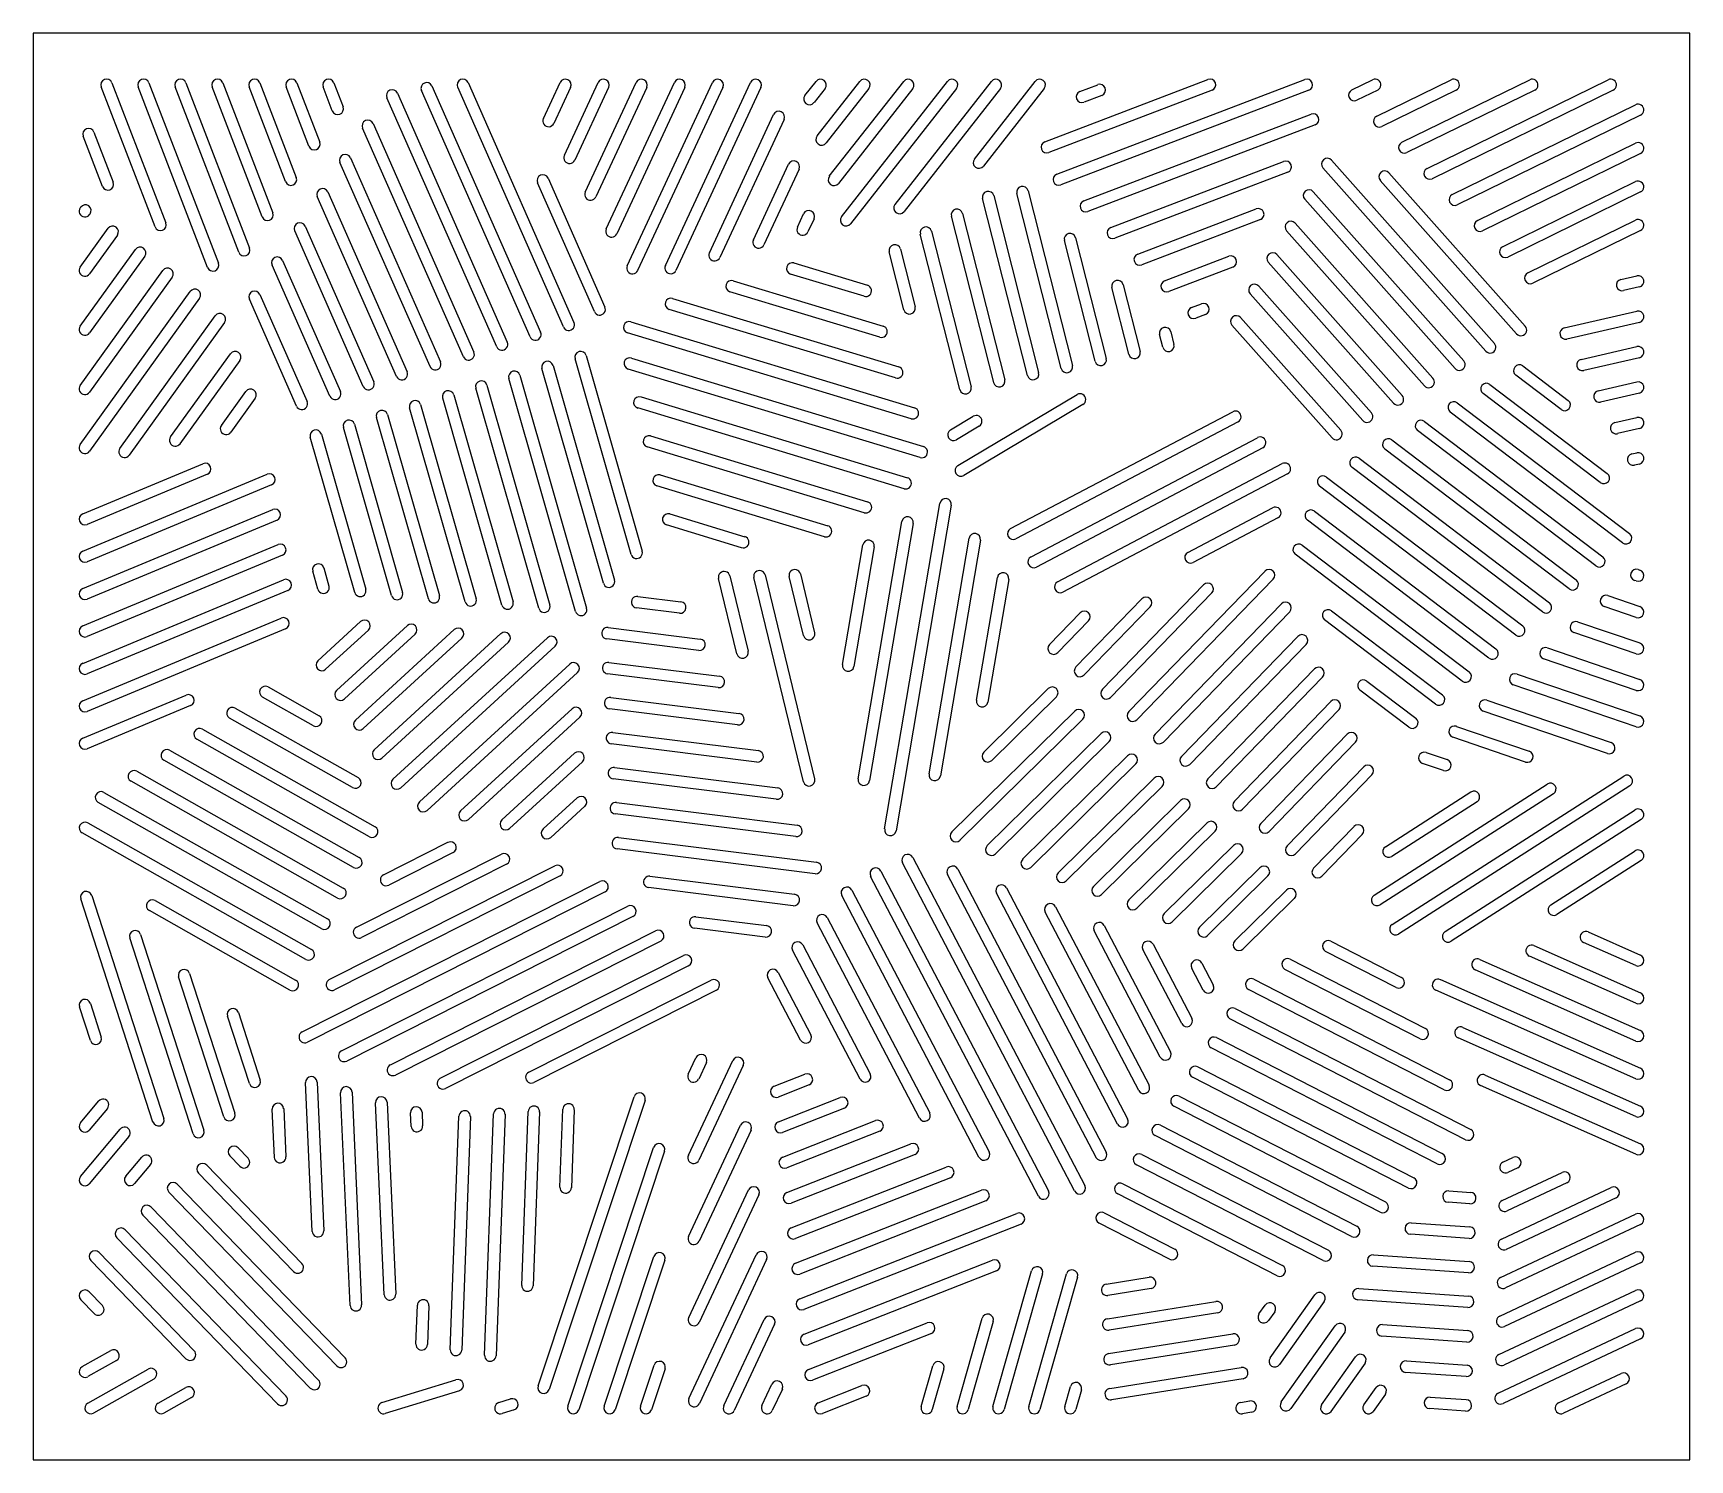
# Model space of a CAD drawing. Header units: inches. Extents: x 0 to 36, y 0 to 31.
import ezdxf

# ---------------------------------------------------------------- set-up
doc = ezdxf.new("R2010")
doc.units = ezdxf.units.IN
doc.layers.add('PROFILE', color=1, linetype='Continuous')
doc.layers.add('SLOTS', color=3, linetype='Continuous')

msp = doc.modelspace()

# ---------------------------------------------------------------- linework, layer by layer
at = {"layer": 'PROFILE'}
msp.add_lwpolyline([(0, 0), (36, 0), (36, 31), (0, 31)], close=True, dxfattribs=at)
at = {"layer": 'SLOTS'}
for p, q in [((1.712, 29.92), (2.883, 26.879)), ((2.516, 29.92), (4.025, 25.999)), ((3.319, 29.92), (4.702, 26.328)), ((4.123, 29.92), (5.21, 27.096)), ((4.927, 29.92), (5.718, 27.863)), ((5.73, 29.92), (6.227, 28.631)), ((6.534, 29.92), (6.735, 29.398)), ((9.454, 29.925), (11.752, 24.716)), ((11.088, 29.145), (11.453, 29.928)), ((11.544, 28.345), (12.28, 29.928)), ((11.999, 27.545), (13.107, 29.928)), ((12.454, 26.745), (13.934, 29.928)), ((12.909, 25.945), (14.761, 29.928)), ((13.738, 25.949), (15.588, 29.928)), ((16.771, 29.645), (17.012, 29.952)), ((17.036, 28.767), (17.964, 29.952)), ((17.301, 27.889), (18.917, 29.952)), ((17.567, 27.012), (19.87, 29.952)), ((18.728, 27.278), (20.822, 29.952)), ((20.454, 28.265), (21.775, 29.952)), ((21.981, 28.639), (25.528, 29.992)), ((22.243, 27.936), (27.633, 29.992)), ((22.746, 29.733), (23.132, 29.88)), ((28.655, 29.766), (29.107, 29.987)), ((29.195, 29.195), (30.814, 29.987)), ((29.742, 28.628), (32.52, 29.987)), ((30.29, 28.061), (34.226, 29.987)), ((2.649, 26.789), (1.479, 29.83)), ((3.792, 25.91), (2.282, 29.83)), ((4.469, 26.238), (3.086, 29.83)), ((4.977, 27.006), (3.89, 29.83)), ((5.485, 27.773), (4.693, 29.83)), ((5.993, 28.541), (5.497, 29.83)), ((6.501, 29.309), (6.301, 29.83)), ((10.073, 24.185), (7.687, 29.595)), ((7.916, 29.695), (10.302, 24.286)), ((10.798, 24.4), (8.437, 29.751)), ((8.666, 29.852), (11.027, 24.501)), ((11.523, 24.615), (9.225, 29.825)), ((11.679, 29.822), (11.315, 29.039)), ((12.506, 29.822), (11.77, 28.239)), ((13.333, 29.822), (12.226, 27.44)), ((14.161, 29.822), (12.681, 26.64)), ((14.988, 29.822), (13.136, 25.84)), ((15.815, 29.822), (13.965, 25.844)), ((17.208, 29.798), (16.968, 29.491)), ((18.161, 29.798), (17.233, 28.613)), ((19.114, 29.798), (17.498, 27.735)), ((20.066, 29.798), (17.763, 26.858)), ((21.019, 29.798), (18.925, 27.124)), ((21.972, 29.798), (20.65, 28.111)), ((25.618, 29.758), (22.07, 28.405)), ((27.722, 29.758), (22.332, 27.702)), ((23.221, 29.647), (22.835, 29.499)), ((29.217, 29.763), (28.765, 29.541)), ((30.923, 29.763), (29.305, 28.971)), ((32.63, 29.763), (29.852, 28.404)), ((34.336, 29.763), (30.4, 27.836)), ((14.695, 26.228), (16.091, 29.23)), ((22.829, 27.357), (27.769, 29.241)), ((30.837, 27.494), (34.82, 29.443)), ((34.93, 29.219), (30.947, 27.269)), ((1.321, 28.849), (1.74, 27.759)), ((9.349, 23.97), (7.159, 28.934)), ((7.387, 29.035), (9.577, 24.071)), ((16.317, 29.124), (14.922, 26.123)), ((27.858, 29.007), (22.918, 27.123)), ((1.507, 27.669), (1.087, 28.76)), ((31.384, 26.927), (34.82, 28.608)), ((8.624, 23.755), (6.667, 28.191)), ((6.895, 28.292), (8.852, 23.856)), ((15.652, 26.507), (16.416, 28.151)), ((23.415, 26.778), (27.173, 28.211)), ((28.213, 28.239), (31.754, 24.257)), ((34.93, 28.384), (31.494, 26.702)), ((12.196, 24.949), (10.961, 27.748)), ((11.19, 27.849), (12.424, 25.049)), ((16.643, 28.046), (15.878, 26.401)), ((27.262, 27.977), (23.504, 26.544)), ((31.567, 24.091), (28.026, 28.073)), ((32.236, 24.468), (29.274, 27.798)), ((29.461, 27.964), (32.422, 24.634)), ((31.932, 26.36), (34.82, 27.773)), ((7.899, 23.54), (6.175, 27.448)), ((6.403, 27.549), (8.127, 23.641)), ((21.607, 23.561), (20.63, 27.407)), ((20.872, 27.469), (21.849, 23.623)), ((22.342, 23.715), (21.376, 27.515)), ((21.619, 27.576), (22.584, 23.777)), ((30.899, 23.714), (27.631, 27.389)), ((27.818, 27.555), (31.086, 23.88)), ((34.93, 27.549), (32.042, 26.135)), ((1.023, 27.203), (1.033, 27.216)), ((1.236, 27.071), (1.227, 27.057)), ((16.608, 26.785), (16.742, 27.073)), ((20.872, 23.408), (19.954, 27.021)), ((20.196, 27.082), (21.115, 23.469)), ((24.001, 26.198), (26.577, 27.181)), ((1.023, 25.917), (1.628, 26.759)), ((7.174, 23.325), (5.683, 26.705)), ((5.912, 26.805), (7.403, 23.426)), ((16.969, 26.968), (16.835, 26.68)), ((19.521, 26.696), (20.38, 23.316)), ((26.667, 26.948), (24.09, 25.965)), ((30.231, 23.337), (27.235, 26.705)), ((27.422, 26.871), (30.417, 23.503)), ((32.479, 25.792), (34.82, 26.938)), ((34.93, 26.714), (32.589, 25.568)), ((1.023, 24.632), (2.222, 26.301)), ((1.831, 26.613), (1.227, 25.771)), ((18.845, 26.309), (19.165, 25.052)), ((20.137, 23.254), (19.278, 26.634)), ((23.077, 23.869), (22.41, 26.493)), ((22.652, 26.555), (23.319, 23.93)), ((2.426, 26.155), (1.227, 24.486)), ((6.449, 23.11), (5.191, 25.962)), ((5.42, 26.062), (6.678, 23.211)), ((16.533, 26.006), (18.13, 25.522)), ((18.922, 24.99), (18.603, 26.248)), ((24.587, 25.619), (25.982, 26.151)), ((29.562, 22.96), (26.84, 26.021)), ((27.027, 26.187), (29.749, 23.126)), ((1.023, 23.346), (2.817, 25.843)), ((3.02, 25.697), (1.227, 23.201)), ((15.214, 25.621), (18.471, 24.635)), ((18.057, 25.282), (16.46, 25.766)), ((26.071, 25.918), (24.676, 25.386)), ((34.501, 25.649), (34.847, 25.728)), ((1.023, 22.061), (3.412, 25.385)), ((3.615, 25.239), (1.227, 21.915)), ((5.724, 22.895), (4.699, 25.219)), ((4.928, 25.319), (5.953, 22.996)), ((13.895, 25.237), (18.812, 23.748)), ((18.398, 24.395), (15.141, 25.382)), ((23.811, 24.022), (23.443, 25.472)), ((23.685, 25.534), (24.054, 24.084)), ((28.894, 22.583), (26.444, 25.337)), ((26.631, 25.503), (29.081, 22.749)), ((34.903, 25.485), (34.557, 25.405)), ((1.887, 21.977), (3.956, 24.857)), ((18.739, 23.508), (13.822, 24.998)), ((25.173, 25.04), (25.386, 25.121)), ((25.475, 24.888), (25.262, 24.806)), ((33.272, 24.597), (34.847, 24.959)), ((4.159, 24.711), (2.09, 21.831)), ((19.081, 22.621), (12.918, 24.488)), ((12.99, 24.728), (19.153, 22.861)), ((24.719, 24.513), (24.789, 24.237)), ((28.226, 22.205), (26.049, 24.653)), ((26.236, 24.82), (28.413, 22.372)), ((34.903, 24.715), (33.327, 24.354)), ((24.546, 24.176), (24.476, 24.451)), ((33.638, 23.912), (34.847, 24.189)), ((2.988, 22.225), (4.289, 24.035)), ((4.492, 23.889), (3.191, 22.079)), ((11.297, 23.781), (12.632, 19.116)), ((12.992, 19.675), (11.775, 23.925)), ((12.016, 23.994), (13.233, 19.743)), ((13, 23.941), (19.346, 22.019)), ((32.368, 23.769), (33.357, 23.019)), ((34.903, 23.946), (33.694, 23.668)), ((11.787, 18.435), (10.337, 23.499)), ((10.578, 23.567), (12.027, 18.504)), ((12.392, 19.047), (11.056, 23.712)), ((19.274, 21.779), (12.928, 23.702)), ((33.206, 22.82), (32.217, 23.57)), ((34.005, 23.227), (34.847, 23.42)), ((4.09, 22.473), (4.622, 23.213)), ((4.825, 23.067), (4.293, 22.327)), ((10.187, 18.572), (8.899, 23.072)), ((9.139, 23.141), (10.428, 18.641)), ((10.987, 18.504), (9.618, 23.285)), ((9.859, 23.354), (11.228, 18.573)), ((13.209, 23.094), (18.998, 21.341)), ((20.096, 21.604), (22.684, 23.147)), ((34.053, 21.235), (31.506, 23.169)), ((31.657, 23.368), (34.204, 21.434)), ((34.903, 23.176), (34.061, 22.983)), ((7.701, 22.714), (8.828, 18.779)), ((9.388, 18.641), (8.18, 22.859)), ((8.42, 22.928), (9.628, 18.71)), ((18.925, 21.101), (13.137, 22.855)), ((22.812, 22.932), (20.224, 21.389)), ((21.24, 20.235), (26.066, 22.775)), ((34.538, 19.926), (30.794, 22.767)), ((30.945, 22.966), (34.689, 20.125)), ((7.788, 18.779), (6.742, 22.432)), ((6.982, 22.501), (8.028, 18.847)), ((8.588, 18.71), (7.461, 22.646)), ((19.934, 22.38), (20.429, 22.675)), ((20.557, 22.46), (20.062, 22.165)), ((26.182, 22.553), (21.356, 20.013)), ((33.958, 19.425), (30.083, 22.366)), ((30.234, 22.565), (34.109, 19.624)), ((34.371, 22.541), (34.847, 22.65)), ((34.903, 22.407), (34.427, 22.298)), ((6.988, 18.847), (6.023, 22.219)), ((6.263, 22.288), (7.229, 18.916)), ((18.06, 20.58), (13.345, 22.008)), ((13.418, 22.247), (18.132, 20.819)), ((21.684, 19.621), (26.604, 22.21)), ((26.721, 21.989), (21.8, 19.4)), ((33.377, 18.924), (29.371, 21.964)), ((29.522, 22.163), (33.528, 19.123)), ((1.077, 20.557), (3.691, 21.645)), ((22.262, 19.077), (27.142, 21.646)), ((28.811, 21.762), (32.947, 18.622)), ((34.738, 21.856), (34.847, 21.881)), ((34.903, 21.637), (34.794, 21.612)), ((1.077, 19.744), (5.087, 21.414)), ((3.787, 21.414), (1.173, 20.326)), ((13.626, 21.4), (17.267, 20.298)), ((27.259, 21.425), (22.378, 18.856)), ((28.106, 21.355), (32.367, 18.121)), ((32.796, 18.423), (28.66, 21.563)), ((5.183, 21.183), (1.173, 19.513)), ((17.194, 20.058), (13.554, 21.161)), ((32.216, 17.922), (27.955, 21.156)), ((1.077, 18.932), (5.205, 20.651)), ((13.835, 20.554), (15.466, 20.059)), ((18.503, 13.708), (19.704, 20.783)), ((19.951, 20.741), (18.75, 13.666)), ((25.089, 19.718), (26.932, 20.688)), ((27.841, 20.615), (31.786, 17.62)), ((5.301, 20.42), (1.173, 18.701)), ((15.393, 19.82), (13.762, 20.314)), ((17.928, 14.8), (18.877, 20.39)), ((19.123, 20.348), (18.175, 14.758)), ((27.049, 20.467), (25.206, 19.497)), ((31.635, 17.421), (27.69, 20.416)), ((1.077, 18.119), (5.323, 19.887)), ((17.588, 17.279), (18.029, 19.879)), ((18.276, 19.837), (17.835, 17.237)), ((19.467, 14.903), (20.336, 20.024)), ((20.583, 19.982), (19.714, 14.861)), ((27.575, 19.875), (31.206, 17.12)), ((5.419, 19.656), (1.173, 17.889)), ((31.055, 16.92), (27.424, 19.676)), ((1.077, 17.307), (5.441, 19.124)), ((6.188, 18.916), (6.076, 19.31)), ((6.316, 19.379), (6.429, 18.985)), ((15.292, 17.513), (14.895, 19.149)), ((15.138, 19.208), (15.535, 17.572)), ((16.739, 14.735), (15.662, 19.17)), ((15.905, 19.229), (16.982, 14.794)), ((16.739, 17.912), (16.429, 19.191)), ((16.671, 19.25), (16.982, 17.971)), ((20.5, 16.505), (20.953, 19.173)), ((21.199, 19.131), (20.746, 16.463)), ((23.807, 16.257), (26.768, 19.31)), ((26.947, 19.135), (23.986, 16.083)), ((34.835, 19.097), (34.797, 19.109)), ((34.878, 19.346), (34.915, 19.333)), ((5.537, 18.893), (1.173, 17.076)), ((13.14, 18.761), (14.075, 18.644)), ((23.233, 16.742), (25.432, 19.01)), ((25.612, 18.836), (23.412, 16.568)), ((34.219, 18.778), (34.915, 18.541)), ((14.044, 18.396), (13.109, 18.513)), ((22.085, 17.714), (22.754, 18.403)), ((22.659, 17.228), (24.093, 18.707)), ((24.273, 18.533), (22.839, 17.054)), ((24.381, 15.771), (27.125, 18.601)), ((27.305, 18.427), (24.56, 15.597)), ((28.214, 18.449), (30.625, 16.619)), ((34.835, 18.304), (34.139, 18.542)), ((1.077, 16.495), (5.39, 18.29)), ((5.486, 18.059), (1.173, 16.264)), ((6.187, 17.361), (7.117, 18.213)), ((7.286, 18.029), (6.356, 17.177)), ((6.595, 16.718), (8.132, 18.126)), ((7.003, 16.075), (9.147, 18.039)), ((12.494, 18.086), (14.496, 17.835)), ((22.934, 18.229), (22.265, 17.54)), ((30.474, 16.42), (28.062, 18.25)), ((33.561, 18.21), (34.915, 17.749)), ((8.301, 17.942), (6.764, 16.534)), ((9.316, 17.854), (7.172, 15.89)), ((7.411, 15.431), (10.162, 17.952)), ((10.33, 17.767), (7.58, 15.247)), ((7.819, 14.788), (11.177, 17.864)), ((11.345, 17.68), (7.988, 14.603)), ((14.465, 17.587), (12.463, 17.838)), ((24.954, 15.286), (27.483, 17.892)), ((27.662, 17.718), (25.134, 15.112)), ((32.903, 17.642), (34.915, 16.956)), ((34.835, 17.512), (33.48, 17.974)), ((8.392, 14.296), (11.66, 17.29)), ((12.51, 17.328), (14.917, 17.027)), ((34.835, 16.72), (32.822, 17.406)), ((11.828, 17.105), (8.561, 14.111)), ((14.886, 16.779), (12.479, 17.08)), ((25.528, 14.8), (27.84, 17.184)), ((28.02, 17.01), (25.708, 14.626)), ((28.984, 16.923), (30.044, 16.118)), ((32.244, 17.074), (34.915, 16.164)), ((1.077, 15.682), (3.326, 16.618)), ((6.089, 15.951), (4.984, 16.575)), ((5.107, 16.793), (6.212, 16.168)), ((12.552, 16.567), (15.338, 16.218)), ((20.656, 15.376), (22.058, 16.758)), ((22.234, 16.58), (20.831, 15.198)), ((29.893, 15.919), (28.832, 16.724)), ((34.835, 15.927), (32.164, 16.838)), ((3.422, 16.388), (1.173, 15.451)), ((4.393, 16.335), (7.064, 14.826)), ((9.289, 14.1), (11.713, 16.321)), ((15.307, 15.97), (12.521, 16.319)), ((19.965, 13.643), (22.633, 16.271)), ((26.102, 14.314), (28.198, 16.475)), ((28.377, 16.301), (26.282, 14.14)), ((34.208, 15.348), (31.505, 16.27)), ((31.586, 16.506), (34.288, 15.585)), ((3.679, 15.877), (7.43, 13.757)), ((6.941, 14.608), (4.27, 16.118)), ((11.882, 16.137), (9.458, 13.915)), ((22.809, 16.093), (20.14, 13.465)), ((30.928, 15.938), (32.508, 15.4)), ((7.307, 13.539), (3.556, 15.66)), ((15.728, 15.162), (12.563, 15.558)), ((12.594, 15.806), (15.759, 15.41)), ((20.734, 13.347), (23.208, 15.785)), ((23.384, 15.607), (20.909, 13.169)), ((26.676, 13.829), (28.555, 15.767)), ((28.735, 15.593), (26.855, 13.655)), ((32.428, 15.163), (30.847, 15.702)), ((6.962, 12.873), (2.842, 15.202)), ((2.965, 15.419), (7.085, 13.09)), ((10.185, 13.904), (11.766, 15.353)), ((11.935, 15.168), (10.354, 13.72)), ((21.502, 13.052), (23.783, 15.298)), ((23.958, 15.12), (21.678, 12.873)), ((30.648, 14.977), (30.189, 15.134)), ((30.269, 15.37), (30.728, 15.214)), ((2.251, 14.961), (6.74, 12.424)), ((16.149, 14.353), (12.605, 14.797)), ((12.636, 15.045), (16.18, 14.601)), ((22.271, 12.756), (24.358, 14.812)), ((27.25, 13.343), (28.913, 15.058)), ((29.092, 14.884), (27.429, 13.169)), ((29.534, 11.635), (34.562, 14.858)), ((1.537, 14.503), (6.395, 11.758)), ((6.617, 12.206), (2.128, 14.744)), ((24.533, 14.634), (22.446, 12.578)), ((29.137, 12.272), (32.902, 14.685)), ((33.037, 14.474), (29.272, 12.061)), ((29.386, 13.322), (31.242, 14.512)), ((34.697, 14.647), (29.668, 11.424)), ((6.272, 11.54), (1.414, 14.286)), ((11.082, 13.708), (11.819, 14.384)), ((11.988, 14.2), (11.25, 13.524)), ((12.677, 14.284), (16.601, 13.792)), ((23.039, 12.46), (24.933, 14.325)), ((25.108, 14.147), (23.215, 12.282)), ((31.377, 14.301), (29.521, 13.111)), ((30.68, 11.479), (34.808, 14.124)), ((1.187, 13.84), (6.05, 11.091)), ((16.57, 13.544), (12.646, 14.036)), ((23.808, 12.165), (25.508, 13.839)), ((27.824, 12.858), (28.702, 13.763)), ((34.942, 13.914), (30.815, 11.269)), ((5.927, 10.874), (1.063, 13.622)), ((7.614, 12.711), (9.014, 13.418)), ((12.719, 13.523), (17.023, 12.984)), ((25.683, 13.661), (23.984, 11.987)), ((24.577, 11.869), (26.082, 13.352)), ((28.881, 13.589), (28.003, 12.684)), ((7.024, 11.573), (10.175, 13.164)), ((9.127, 13.195), (7.726, 12.488)), ((16.992, 12.736), (12.688, 13.275)), ((22.63, 5.842), (18.891, 12.974)), ((19.113, 13.09), (22.852, 5.958)), ((26.258, 13.174), (24.752, 11.691)), ((32.976, 12.06), (34.808, 13.234)), ((34.942, 13.023), (33.111, 11.849)), ((6.435, 10.435), (11.337, 12.91)), ((11.449, 12.687), (6.548, 10.212)), ((10.288, 12.941), (7.137, 11.35)), ((13.403, 12.681), (16.547, 12.288)), ((21.844, 5.727), (18.199, 12.678)), ((18.421, 12.794), (22.065, 5.844)), ((23.096, 6.57), (19.872, 12.719)), ((20.093, 12.835), (23.317, 6.686)), ((25.345, 11.573), (26.657, 12.866)), ((26.833, 12.688), (25.521, 11.395)), ((1.274, 12.266), (2.841, 7.418)), ((5.846, 9.297), (12.317, 12.565)), ((12.429, 12.342), (5.959, 9.074)), ((16.516, 12.04), (13.372, 12.433)), ((20.552, 6.576), (17.57, 12.263)), ((17.792, 12.379), (20.774, 6.692)), ((23.561, 7.297), (20.932, 12.311)), ((21.154, 12.427), (23.783, 7.413)), ((26.114, 11.278), (27.232, 12.379)), ((2.603, 7.341), (1.036, 12.189)), ((5.581, 10.207), (2.526, 11.934)), ((2.649, 12.152), (5.704, 10.425)), ((6.701, 8.889), (12.921, 12.03)), ((24.027, 8.024), (21.993, 11.903)), ((22.215, 12.019), (24.248, 8.14)), ((27.408, 12.201), (26.289, 11.1)), ((13.034, 11.807), (6.814, 8.666)), ((15.906, 11.36), (14.368, 11.553)), ((14.399, 11.801), (15.937, 11.608)), ((19.261, 7.424), (17.036, 11.668)), ((17.257, 11.784), (19.482, 7.54)), ((23.275, 11.611), (24.714, 8.868)), ((3.474, 7.086), (2.098, 11.34)), ((2.336, 11.417), (3.712, 7.163)), ((7.762, 8.585), (13.526, 11.495)), ((13.639, 11.272), (7.874, 8.361)), ((16.723, 11.188), (18.191, 8.388)), ((24.492, 8.752), (23.054, 11.495)), ((24.336, 11.203), (25.179, 9.595)), ((28.198, 11.27), (29.732, 10.483)), ((32.613, 11.173), (34.926, 10.149)), ((34.824, 10.741), (33.691, 11.243)), ((33.792, 11.472), (34.926, 10.969)), ((8.848, 8.293), (14.131, 10.961)), ((17.969, 8.272), (16.501, 11.072)), ((24.958, 9.479), (24.115, 11.087)), ((27.315, 10.88), (30.255, 9.372)), ((29.618, 10.261), (28.084, 11.048)), ((31.434, 10.875), (34.926, 9.329)), ((34.824, 9.921), (32.512, 10.945)), ((4.143, 7.454), (3.161, 10.492)), ((3.399, 10.569), (4.381, 7.531)), ((14.244, 10.737), (8.96, 8.07)), ((16.678, 9.12), (15.967, 10.477)), ((16.188, 10.593), (16.899, 9.236)), ((25.423, 10.206), (25.175, 10.679)), ((25.397, 10.795), (25.645, 10.322)), ((26.525, 10.443), (30.778, 8.26)), ((30.141, 9.149), (27.201, 10.658)), ((34.824, 9.1), (31.333, 10.647)), ((10.769, 8.423), (14.736, 10.426)), ((14.849, 10.203), (10.882, 8.2)), ((30.664, 8.037), (26.411, 10.221)), ((34.824, 8.28), (30.478, 10.205)), ((30.579, 10.434), (34.926, 8.509)), ((1.243, 9.111), (1.006, 9.842)), ((1.244, 9.919), (1.481, 9.187)), ((4.461, 9.72), (4.935, 8.253)), ((26.119, 9.809), (31.24, 7.18)), ((4.698, 8.176), (4.223, 9.644)), ((31.126, 6.957), (26.005, 9.586)), ((31.067, 9.397), (34.926, 7.688)), ((25.713, 9.174), (30.621, 6.654)), ((34.824, 7.46), (30.965, 9.169)), ((14.235, 8.381), (14.402, 8.738)), ((14.239, 6.618), (15.202, 8.677)), ((30.507, 6.432), (25.598, 8.952)), ((14.629, 8.632), (14.462, 8.275)), ((15.428, 8.572), (14.466, 6.512)), ((16.1, 8.117), (16.769, 8.38)), ((29.888, 5.907), (25.192, 8.317)), ((25.306, 8.54), (30.002, 6.129)), ((31.554, 8.361), (34.926, 6.868)), ((6.065, 4.963), (5.919, 8.197)), ((6.169, 8.208), (6.314, 4.974)), ((6.888, 3.354), (6.68, 7.978)), ((6.93, 7.989), (7.137, 3.365)), ((16.861, 8.147), (16.192, 7.884)), ((34.824, 6.64), (31.453, 8.133)), ((1.029, 7.326), (1.423, 7.795)), ((1.614, 7.634), (1.221, 7.165)), ((5.242, 6.572), (5.195, 7.619)), ((5.444, 7.631), (5.491, 6.583)), ((7.628, 3.589), (7.441, 7.76)), ((7.69, 7.771), (7.878, 3.601)), ((10.616, 3.791), (10.756, 7.568)), ((10.974, 1.605), (13.059, 7.887)), ((13.296, 7.808), (11.211, 1.527)), ((11.446, 5.923), (11.509, 7.619)), ((11.759, 7.609), (11.696, 5.914)), ((16.193, 7.348), (17.537, 7.876)), ((17.628, 7.643), (16.285, 7.115)), ((29.269, 5.381), (24.786, 7.683)), ((24.9, 7.905), (29.383, 5.604)), ((8.214, 7.245), (8.201, 7.541)), ((8.451, 7.552), (8.464, 7.257)), ((9.063, 2.393), (9.252, 7.466)), ((9.501, 7.457), (9.313, 2.384)), ((9.809, 2.272), (10.004, 7.517)), ((10.254, 7.508), (10.059, 2.262)), ((11.006, 7.559), (10.866, 3.782)), ((14.243, 4.855), (15.372, 7.271)), ((16.287, 6.578), (18.304, 7.371)), ((24.494, 7.27), (28.765, 5.078)), ((1.029, 6.159), (1.891, 7.186)), ((2.082, 7.025), (1.221, 5.998)), ((15.599, 7.165), (14.469, 4.75)), ((18.396, 7.139), (16.378, 6.346)), ((16.38, 5.809), (19.072, 6.867)), ((28.65, 4.856), (24.38, 7.048)), ((2.012, 6.163), (2.359, 6.577)), ((4.492, 6.379), (4.273, 6.605)), ((4.452, 6.779), (4.671, 6.553)), ((11.618, 1.164), (13.483, 6.785)), ((13.721, 6.707), (11.855, 1.086)), ((19.164, 6.635), (16.471, 5.576)), ((24.088, 6.636), (28.146, 4.553)), ((31.939, 6.471), (32.155, 6.573)), ((2.55, 6.416), (2.204, 6.003)), ((5.661, 4.092), (3.592, 6.23)), ((3.771, 6.404), (5.841, 4.265)), ((16.473, 5.04), (19.84, 6.363)), ((19.931, 6.131), (16.564, 4.807)), ((28.031, 4.331), (23.974, 6.413)), ((31.922, 5.635), (33.224, 6.246)), ((32.262, 6.347), (32.045, 6.245)), ((6.602, 2.042), (2.95, 5.815)), ((3.13, 5.988), (6.781, 2.216)), ((14.247, 3.093), (15.542, 5.864)), ((16.566, 4.271), (20.607, 5.859)), ((27.033, 4), (23.568, 5.779)), ((23.682, 6.001), (27.147, 4.223)), ((30.763, 5.845), (31.237, 5.812)), ((31.904, 4.798), (34.292, 5.919)), ((33.33, 6.02), (32.028, 5.408)), ((2.564, 5.494), (6.202, 1.735)), ((15.769, 5.758), (14.473, 2.987)), ((20.699, 5.626), (16.657, 4.038)), ((31.219, 5.563), (30.745, 5.596)), ((34.398, 5.693), (32.01, 4.571)), ((6.023, 1.561), (2.385, 5.32)), ((16.659, 3.501), (21.375, 5.355)), ((21.467, 5.122), (16.75, 3.269)), ((24.692, 4.359), (23.162, 5.144)), ((23.276, 5.367), (24.806, 4.581)), ((29.944, 5.15), (31.221, 5.062)), ((31.886, 3.961), (34.822, 5.339)), ((34.928, 5.113), (31.993, 3.735)), ((5.313, 1.217), (1.819, 4.826)), ((1.999, 5), (5.492, 1.39)), ((31.204, 4.812), (29.927, 4.901)), ((3.319, 2.198), (1.254, 4.332)), ((1.433, 4.506), (3.499, 2.372)), ((12.408, 1.164), (13.488, 4.42)), ((13.726, 4.342), (12.645, 1.086)), ((14.251, 1.33), (15.713, 4.457)), ((15.939, 4.351), (14.477, 1.224)), ((16.752, 2.732), (20.843, 4.34)), ((29.125, 4.455), (31.205, 4.311)), ((31.869, 3.124), (34.822, 4.511)), ((20.935, 4.107), (16.844, 2.499)), ((20.857, 1.159), (21.695, 4.108)), ((21.935, 4.039), (21.098, 1.091)), ((21.637, 1.159), (22.455, 4.039)), ((22.695, 3.971), (21.877, 1.091)), ((23.316, 3.82), (24.252, 3.969)), ((31.188, 4.061), (29.108, 4.206)), ((34.928, 4.284), (31.975, 2.898)), ((1.215, 3.653), (1.505, 3.354)), ((24.291, 3.722), (23.356, 3.573)), ((28.805, 3.726), (31.189, 3.56)), ((31.851, 2.287), (34.822, 3.682)), ((1.325, 3.18), (1.035, 3.479)), ((8.317, 2.515), (8.349, 3.359)), ((8.599, 3.35), (8.567, 2.506)), ((23.343, 3.064), (25.702, 3.441)), ((26.637, 3.17), (26.774, 3.363)), ((26.88, 2.214), (27.853, 3.588)), ((28.057, 3.444), (27.084, 2.069)), ((31.172, 3.311), (28.788, 3.476)), ((34.928, 3.456), (31.958, 2.061)), ((15.007, 1.178), (15.883, 3.051)), ((16.109, 2.945), (15.234, 1.072)), ((16.845, 1.963), (19.426, 2.977)), ((20.078, 1.159), (20.622, 3.076)), ((20.862, 3.008), (20.318, 1.091)), ((25.741, 3.194), (23.382, 2.818)), ((26.978, 3.218), (26.841, 3.025)), ((27.122, 1.258), (28.295, 2.915)), ((29.323, 2.938), (31.174, 2.809)), ((19.518, 2.745), (16.937, 1.73)), ((23.369, 2.309), (26.068, 2.74)), ((28.499, 2.771), (27.326, 1.113)), ((31.156, 2.56), (29.306, 2.689)), ((31.834, 1.451), (34.822, 2.853)), ((34.928, 2.627), (31.94, 1.224)), ((1.064, 2.025), (1.686, 2.376)), ((26.107, 2.493), (23.408, 2.062)), ((27.998, 1.197), (28.738, 2.242)), ((1.809, 2.158), (1.186, 1.808)), ((1.187, 1.234), (2.502, 1.974)), ((13.198, 1.164), (13.494, 2.055)), ((13.731, 1.976), (13.435, 1.086)), ((19.298, 1.159), (19.549, 2.045)), ((19.79, 1.976), (19.538, 1.091)), ((23.395, 1.554), (26.253, 2.01)), ((28.942, 2.098), (28.202, 1.053)), ((31.141, 1.809), (29.823, 1.901)), ((29.841, 2.15), (31.158, 2.059)), ((33.146, 1.238), (34.509, 1.878)), ((2.625, 1.756), (1.309, 1.016)), ((2.716, 1.234), (3.318, 1.573)), ((7.579, 1.244), (9.188, 1.742)), ((9.262, 1.503), (7.653, 1.006)), ((15.835, 1.178), (16.053, 1.644)), ((16.28, 1.538), (16.062, 1.072)), ((17.06, 1.241), (18.009, 1.614)), ((22.417, 1.159), (22.54, 1.592)), ((22.78, 1.524), (22.657, 1.091)), ((26.292, 1.763), (23.434, 1.307)), ((28.917, 1.197), (29.18, 1.569)), ((34.615, 1.652), (33.252, 1.012)), ((3.44, 1.355), (2.838, 1.016)), ((10.117, 1.244), (10.375, 1.324)), ((10.449, 1.085), (10.191, 1.006)), ((18.101, 1.382), (17.151, 1.009)), ((26.239, 1.248), (26.438, 1.28)), ((29.384, 1.425), (29.121, 1.053)), ((31.125, 1.059), (30.341, 1.113)), ((30.359, 1.362), (31.142, 1.308)), ((26.477, 1.033), (26.279, 1.002))]:
    msp.add_line(p, q, dxfattribs=at)
for centre, start, end in [((1.595, 29.875), 21.0535, 201.0535), ((2.399, 29.875), 21.0535, 201.0535), ((3.203, 29.875), 21.0535, 201.0535), ((4.006, 29.875), 21.0535, 201.0535), ((4.81, 29.875), 21.0535, 201.0535), ((5.614, 29.875), 21.0535, 201.0535), ((6.417, 29.875), 21.0535, 201.0535), ((8.552, 29.802), 23.8055, 203.8055), ((9.339, 29.875), 23.8055, 203.8055), ((11.566, 29.875), -24.9385, 155.0615), ((12.393, 29.875), -24.9385, 155.0615), ((13.22, 29.875), -24.9385, 155.0615), ((14.047, 29.875), -24.9385, 155.0615), ((14.874, 29.875), -24.9385, 155.0615), ((15.701, 29.875), -24.9385, 155.0615), ((17.11, 29.875), -38.0682, 141.9318), ((18.063, 29.875), -38.0682, 141.9318), ((19.015, 29.875), -38.0682, 141.9318), ((19.968, 29.875), -38.0682, 141.9318), ((20.921, 29.875), -38.0682, 141.9318), ((21.873, 29.875), -38.0682, 141.9318), ((23.177, 29.764), -69.1204, 110.8796), ((25.573, 29.875), -69.1204, 110.8796), ((27.677, 29.875), -69.1204, 110.8796), ((29.162, 29.875), -63.9229, 116.0771), ((30.868, 29.875), -63.9229, 116.0771), ((32.575, 29.875), -63.9229, 116.0771), ((34.281, 29.875), -63.9229, 116.0771), ((7.801, 29.645), 23.8055, 203.8055), ((16.869, 29.568), 141.9318, 321.9318), ((22.79, 29.616), 110.8796, 290.8796), ((28.71, 29.653), 116.0771, 296.0771), ((6.618, 29.354), 201.0535, 381.0535), ((16.204, 29.177), -24.9385, 155.0615), ((27.813, 29.124), -69.1204, 110.8796), ((29.25, 29.083), 116.0771, 296.0771), ((34.875, 29.331), -63.9229, 116.0771), ((1.204, 28.805), 21.0535, 201.0535), ((7.273, 28.984), 23.8055, 203.8055), ((11.202, 29.092), 155.0615, 335.0615), ((6.11, 28.586), 201.0535, 381.0535), ((17.135, 28.69), 141.9318, 321.9318), ((22.026, 28.522), 110.8796, 290.8796), ((29.797, 28.516), 116.0771, 296.0771), ((34.875, 28.496), -63.9229, 116.0771), ((6.781, 28.241), 23.8055, 203.8055), ((11.657, 28.292), 155.0615, 335.0615), ((16.53, 28.099), -24.9385, 155.0615), ((20.552, 28.188), 141.9318, 321.9318), ((27.218, 28.094), -69.1204, 110.8796), ((28.12, 28.156), 41.648, 221.648), ((1.624, 27.714), 201.0535, 381.0535), ((5.602, 27.818), 201.0535, 381.0535), ((11.075, 27.798), 23.8055, 203.8055), ((17.4, 27.812), 141.9318, 321.9318), ((22.287, 27.819), 110.8796, 290.8796), ((29.368, 27.881), 41.648, 221.648), ((30.345, 27.949), 116.0771, 296.0771), ((34.875, 27.661), -63.9229, 116.0771), ((6.289, 27.498), 23.8055, 203.8055), ((12.112, 27.492), 155.0615, 335.0615), ((20.751, 27.438), 14.2593, 194.2593), ((21.497, 27.545), 14.2593, 194.2593), ((27.724, 27.472), 41.648, 221.648), ((30.892, 27.382), 116.0771, 296.0771), ((1.125, 27.13), 144.3057, 324.3057), ((1.135, 27.144), -35.6943, 144.3057), ((5.094, 27.051), 201.0535, 381.0535), ((16.856, 27.021), -24.9385, 155.0615), ((17.665, 26.935), 141.9318, 321.9318), ((18.826, 27.201), 141.9318, 321.9318), ((20.075, 27.051), 14.2593, 194.2593), ((22.874, 27.24), 110.8796, 290.8796), ((26.622, 27.064), -69.1204, 110.8796), ((1.729, 26.686), -35.6943, 144.3057), ((2.766, 26.834), 201.0535, 381.0535), ((5.797, 26.755), 23.8055, 203.8055), ((12.567, 26.692), 155.0615, 335.0615), ((16.722, 26.733), 155.0615, 335.0615), ((19.4, 26.665), 14.2593, 194.2593), ((22.531, 26.524), 14.2593, 194.2593), ((23.46, 26.661), 110.8796, 290.8796), ((27.329, 26.788), 41.648, 221.648), ((31.439, 26.814), 116.0771, 296.0771), ((34.875, 26.826), -63.9229, 116.0771), ((2.324, 26.228), -35.6943, 144.3057), ((4.585, 26.283), 201.0535, 381.0535), ((15.765, 26.454), 155.0615, 335.0615), ((18.724, 26.279), 14.2593, 194.2593), ((31.987, 26.247), 116.0771, 296.0771), ((3.908, 25.954), 201.0535, 381.0535), ((5.305, 26.012), 23.8055, 203.8055), ((13.023, 25.893), 155.0615, 335.0615), ((13.852, 25.897), 155.0615, 335.0615), ((14.808, 26.175), 155.0615, 335.0615), ((16.496, 25.886), 73.1464, 253.1464), ((24.046, 26.082), 110.8796, 290.8796), ((26.026, 26.034), -69.1204, 110.8796), ((26.933, 26.104), 41.648, 221.648), ((1.125, 25.844), 144.3057, 324.3057), ((2.919, 25.77), -35.6943, 144.3057), ((15.178, 25.502), 73.1464, 253.1464), ((23.564, 25.503), 14.2593, 194.2593), ((24.632, 25.502), 110.8796, 290.8796), ((32.534, 25.68), 116.0771, 296.0771), ((34.529, 25.527), -257.0825, -77.0825), ((34.875, 25.606), -77.0825, 102.9175), ((3.513, 25.312), -35.6943, 144.3057), ((4.813, 25.269), 23.8055, 203.8055), ((13.859, 25.118), 73.1464, 253.1464), ((18.093, 25.402), 253.1464, 433.1464), ((26.538, 25.42), 41.648, 221.648), ((4.057, 24.784), -35.6943, 144.3057), ((12.31, 24.999), -156.1945, 23.8055), ((19.044, 25.021), 194.2593, 374.2593), ((25.218, 24.923), 110.8796, 290.8796), ((25.431, 25.004), -69.1204, 110.8796), ((26.142, 24.736), 41.648, 221.648), ((34.875, 24.837), -77.0825, 102.9175), ((1.125, 24.559), 144.3057, 324.3057), ((10.913, 24.45), -156.1945, 23.8055), ((11.638, 24.665), -156.1945, 23.8055), ((12.954, 24.608), 73.1464, 253.1464), ((18.435, 24.515), 253.1464, 433.1464), ((24.597, 24.482), 14.2593, 194.2593), ((32.329, 24.551), 221.648, 401.648), ((33.3, 24.476), -257.0825, -77.0825), ((10.188, 24.235), -156.1945, 23.8055), ((24.667, 24.207), 194.2593, 374.2593), ((31.661, 24.174), 221.648, 401.648), ((34.875, 24.067), -77.0825, 102.9175), ((4.39, 23.962), -35.6943, 144.3057), ((8.738, 23.805), -156.1945, 23.8055), ((9.463, 24.02), -156.1945, 23.8055), ((11.177, 23.746), 15.9766, 195.9766), ((11.896, 23.959), 15.9766, 195.9766), ((12.964, 23.821), 73.1464, 253.1464), ((22.463, 23.746), 194.2593, 374.2593), ((23.198, 23.899), 194.2593, 374.2593), ((23.933, 24.053), 194.2593, 374.2593), ((30.992, 23.797), 221.648, 401.648), ((32.293, 23.67), 52.805, 232.805), ((33.666, 23.79), -257.0825, -77.0825), ((7.288, 23.375), -156.1945, 23.8055), ((8.013, 23.59), -156.1945, 23.8055), ((9.738, 23.32), 15.9766, 195.9766), ((10.457, 23.533), 15.9766, 195.9766), ((18.776, 23.628), 253.1464, 433.1464), ((20.993, 23.439), 194.2593, 374.2593), ((21.728, 23.592), 194.2593, 374.2593), ((30.324, 23.42), 221.648, 401.648), ((34.875, 23.298), -77.0825, 102.9175), ((1.125, 23.273), 144.3057, 324.3057), ((4.723, 23.14), -35.6943, 144.3057), ((6.563, 23.161), -156.1945, 23.8055), ((9.019, 23.106), 15.9766, 195.9766), ((13.173, 22.974), 73.1464, 253.1464), ((20.259, 23.285), 194.2593, 374.2593), ((22.748, 23.039), -59.1977, 120.8023), ((29.656, 23.043), 221.648, 401.648), ((31.581, 23.268), 52.805, 232.805), ((34.033, 23.105), -257.0825, -77.0825), ((5.838, 22.946), -156.1945, 23.8055), ((7.581, 22.68), 15.9766, 195.9766), ((8.3, 22.893), 15.9766, 195.9766), ((19.117, 22.741), 253.1464, 433.1464), ((20.493, 22.568), -59.1977, 120.8023), ((26.124, 22.664), -62.2429, 117.7571), ((28.987, 22.666), 221.648, 401.648), ((30.87, 22.867), 52.805, 232.805), ((33.281, 22.92), 232.805, 412.805), ((4.192, 22.4), 144.3057, 324.3057), ((6.143, 22.254), 15.9766, 195.9766), ((6.862, 22.467), 15.9766, 195.9766), ((19.998, 22.273), -239.1977, -59.1977), ((28.319, 22.289), 221.648, 401.648), ((30.158, 22.465), 52.805, 232.805), ((34.399, 22.419), -257.0825, -77.0825), ((34.875, 22.529), -77.0825, 102.9175), ((1.125, 21.988), 144.3057, 324.3057), ((1.988, 21.904), 144.3057, 324.3057), ((3.09, 22.152), 144.3057, 324.3057), ((13.381, 22.128), 73.1464, 253.1464), ((19.31, 21.899), 253.1464, 433.1464), ((26.662, 22.1), -62.2429, 117.7571), ((29.447, 22.064), 52.805, 232.805), ((3.739, 21.53), -67.396, 112.604), ((20.16, 21.496), -239.1977, -59.1977), ((27.2, 21.535), -62.2429, 117.7571), ((28.735, 21.662), 52.805, 232.805), ((34.766, 21.734), -257.0825, -77.0825), ((34.875, 21.759), -77.0825, 102.9175), ((5.135, 21.299), -67.396, 112.604), ((13.59, 21.281), 73.1464, 253.1464), ((18.961, 21.221), 253.1464, 433.1464), ((28.03, 21.255), 52.805, 232.805), ((34.129, 21.335), 232.805, 412.805), ((19.828, 20.762), -9.634, 170.366), ((1.125, 20.441), 112.604, 292.604), ((5.253, 20.535), -67.396, 112.604), ((13.799, 20.434), 73.1464, 253.1464), ((18.096, 20.699), 253.1464, 433.1464), ((26.991, 20.577), -62.2429, 117.7571), ((27.765, 20.515), 52.805, 232.805), ((17.23, 20.178), 253.1464, 433.1464), ((19, 20.369), -9.634, 170.366), ((21.298, 20.124), -242.2429, -62.2429), ((5.371, 19.772), -67.396, 112.604), ((15.43, 19.94), 253.1464, 433.1464), ((18.153, 19.858), -9.634, 170.366), ((20.46, 20.003), -9.634, 170.366), ((27.5, 19.775), 52.805, 232.805), ((34.614, 20.025), 232.805, 412.805), ((1.125, 19.629), 112.604, 292.604), ((6.196, 19.344), 15.9766, 195.9766), ((13.113, 19.709), -164.0234, 15.9766), ((21.742, 19.51), -242.2429, -62.2429), ((25.148, 19.607), -242.2429, -62.2429), ((34.033, 19.524), 232.805, 412.805), ((5.489, 19.008), -67.396, 112.604), ((12.512, 19.082), -164.0234, 15.9766), ((15.016, 19.178), 13.6576, 193.6576), ((15.783, 19.199), 13.6576, 193.6576), ((16.55, 19.22), 13.6576, 193.6576), ((21.076, 19.152), -9.634, 170.366), ((26.857, 19.223), -44.124, 135.876), ((33.453, 19.024), 232.805, 412.805), ((34.837, 19.228), 71.1752, 251.1752), ((34.875, 19.215), -108.8248, 71.1752), ((1.125, 18.816), 112.604, 292.604), ((6.309, 18.95), -164.0234, 15.9766), ((7.108, 18.882), -164.0234, 15.9766), ((7.908, 18.813), -164.0234, 15.9766), ((8.708, 18.744), -164.0234, 15.9766), ((13.125, 18.637), 82.8629, 262.8629), ((22.32, 18.967), -242.2429, -62.2429), ((24.183, 18.62), -44.124, 135.876), ((25.522, 18.923), -44.124, 135.876), ((34.179, 18.66), 71.1752, 251.1752), ((9.508, 18.676), -164.0234, 15.9766), ((10.308, 18.607), -164.0234, 15.9766), ((11.107, 18.538), -164.0234, 15.9766), ((11.907, 18.469), -164.0234, 15.9766), ((14.059, 18.52), -97.1371, 82.8629), ((22.844, 18.316), -44.124, 135.876), ((27.215, 18.514), -44.124, 135.876), ((28.138, 18.349), 52.805, 232.805), ((32.872, 18.523), 232.805, 412.805), ((34.875, 18.423), -108.8248, 71.1752), ((1.125, 18.004), 112.604, 292.604), ((5.438, 18.175), -67.396, 112.604), ((7.201, 18.121), -47.4963, 132.5037), ((8.216, 18.034), -47.4963, 132.5037), ((9.231, 17.947), -47.4963, 132.5037), ((12.478, 17.962), 82.8629, 262.8629), ((32.291, 18.022), 232.805, 412.805), ((33.521, 18.092), 71.1752, 251.1752), ((10.246, 17.859), -47.4963, 132.5037), ((11.261, 17.772), -47.4963, 132.5037), ((14.48, 17.711), -97.1371, 82.8629), ((16.861, 17.942), 193.6576, 373.6576), ((22.175, 17.627), -224.124, -44.124), ((27.572, 17.805), -44.124, 135.876), ((32.862, 17.524), 71.1752, 251.1752), ((34.875, 17.63), -108.8248, 71.1752), ((1.125, 17.192), 112.604, 292.604), ((6.272, 17.269), 132.5037, 312.5037), ((11.744, 17.198), -47.4963, 132.5037), ((12.495, 17.204), 82.8629, 262.8629), ((15.414, 17.543), 193.6576, 373.6576), ((31.711, 17.521), 232.805, 412.805), ((14.902, 16.903), -97.1371, 82.8629), ((17.711, 17.258), 170.366, 350.366), ((22.749, 17.141), -224.124, -44.124), ((27.93, 17.097), -44.124, 135.876), ((28.908, 16.823), 52.805, 232.805), ((31.13, 17.02), 232.805, 412.805), ((32.204, 16.956), 71.1752, 251.1752), ((34.875, 16.838), -108.8248, 71.1752), ((3.374, 16.503), -67.396, 112.604), ((5.045, 16.684), 60.5242, 240.5242), ((6.68, 16.626), 132.5037, 312.5037), ((12.537, 16.443), 82.8629, 262.8629), ((22.146, 16.669), -45.4313, 134.5687), ((23.323, 16.655), -224.124, -44.124), ((30.55, 16.519), 232.805, 412.805), ((1.125, 16.379), 112.604, 292.604), ((4.331, 16.226), 60.5242, 240.5242), ((11.797, 16.229), -47.4963, 132.5037), ((15.323, 16.094), -97.1371, 82.8629), ((20.623, 16.484), 170.366, 350.366), ((22.721, 16.182), -45.4313, 134.5687), ((23.896, 16.17), -224.124, -44.124), ((28.287, 16.388), -44.124, 135.876), ((31.546, 16.388), 71.1752, 251.1752), ((3.617, 15.768), 60.5242, 240.5242), ((6.151, 16.059), 240.5242, 420.5242), ((7.088, 15.982), 132.5037, 312.5037), ((29.969, 16.018), 232.805, 412.805), ((30.887, 15.82), 71.1752, 251.1752), ((34.875, 16.045), -108.8248, 71.1752), ((1.125, 15.567), 112.604, 292.604), ((12.578, 15.682), 82.8629, 262.8629), ((23.296, 15.696), -45.4313, 134.5687), ((24.47, 15.684), -224.124, -44.124), ((28.645, 15.68), -44.124, 135.876), ((34.248, 15.467), -108.8248, 71.1752), ((2.903, 15.31), 60.5242, 240.5242), ((7.496, 15.339), 132.5037, 312.5037), ((11.85, 15.26), -47.4963, 132.5037), ((15.744, 15.286), -97.1371, 82.8629), ((20.744, 15.287), 134.5687, 314.5687), ((23.871, 15.209), -45.4313, 134.5687), ((25.044, 15.199), -224.124, -44.124), ((30.229, 15.252), 71.1752, 251.1752), ((30.688, 15.096), -108.8248, 71.1752), ((32.468, 15.281), -108.8248, 71.1752), ((2.189, 14.853), 60.5242, 240.5242), ((7.002, 14.717), 240.5242, 420.5242), ((7.904, 14.695), 132.5037, 312.5037), ((12.62, 14.921), 82.8629, 262.8629), ((16.861, 14.764), 193.6576, 373.6576), ((18.051, 14.779), 170.366, 350.366), ((19.59, 14.882), 170.366, 350.366), ((24.446, 14.723), -45.4313, 134.5687), ((25.618, 14.713), -224.124, -44.124), ((29.003, 14.971), -44.124, 135.876), ((34.629, 14.752), -57.3433, 122.6567), ((1.475, 14.395), 60.5242, 240.5242), ((11.904, 14.292), -47.4963, 132.5037), ((16.165, 14.477), -97.1371, 82.8629), ((31.309, 14.406), -57.3433, 122.6567), ((32.969, 14.579), -57.3433, 122.6567), ((8.477, 14.203), 132.5037, 312.5037), ((9.373, 14.008), 132.5037, 312.5037), ((12.662, 14.16), 82.8629, 262.8629), ((25.02, 14.236), -45.4313, 134.5687), ((26.192, 14.227), -224.124, -44.124), ((34.875, 14.019), -57.3433, 122.6567), ((1.125, 13.731), 60.5242, 240.5242), ((7.369, 13.648), 240.5242, 420.5242), ((10.27, 13.812), 132.5037, 312.5037), ((11.166, 13.616), 132.5037, 312.5037), ((16.586, 13.668), -97.1371, 82.8629), ((18.627, 13.687), 170.366, 350.366), ((25.595, 13.75), -45.4313, 134.5687), ((26.766, 13.742), -224.124, -44.124), ((28.791, 13.676), -44.124, 135.876), ((9.07, 13.306), -63.2075, 116.7925), ((12.704, 13.399), 82.8629, 262.8629), ((20.053, 13.554), 134.5687, 314.5687), ((20.821, 13.258), 134.5687, 314.5687), ((26.17, 13.263), -45.4313, 134.5687), ((27.339, 13.256), -224.124, -44.124), ((29.453, 13.217), 122.6567, 302.6567), ((7.024, 12.982), 240.5242, 420.5242), ((10.232, 13.052), -63.2075, 116.7925), ((17.007, 12.86), -97.1371, 82.8629), ((19.002, 13.032), 27.6668, 207.6668), ((21.59, 12.963), 134.5687, 314.5687), ((34.875, 13.128), -57.3433, 122.6567), ((7.67, 12.599), -243.2075, -63.2075), ((11.393, 12.799), -63.2075, 116.7925), ((13.388, 12.557), 82.8629, 262.8629), ((18.31, 12.736), 27.6668, 207.6668), ((19.982, 12.777), 27.6668, 207.6668), ((22.359, 12.667), 134.5687, 314.5687), ((26.745, 12.777), -45.4313, 134.5687), ((27.913, 12.771), -224.124, -44.124), ((1.155, 12.227), 17.9161, 197.9161), ((6.678, 12.315), 240.5242, 420.5242), ((12.373, 12.453), -63.2075, 116.7925), ((16.531, 12.164), -97.1371, 82.8629), ((17.681, 12.321), 27.6668, 207.6668), ((21.043, 12.369), 27.6668, 207.6668), ((23.127, 12.371), 134.5687, 314.5687), ((27.32, 12.29), -45.4313, 134.5687), ((29.204, 12.166), 122.6567, 302.6567), ((2.587, 12.043), 60.5242, 240.5242), ((12.978, 11.919), -63.2075, 116.7925), ((22.104, 11.961), 27.6668, 207.6668), ((23.896, 12.076), 134.5687, 314.5687), ((33.043, 11.954), 122.6567, 302.6567), ((6.333, 11.649), 240.5242, 420.5242), ((7.081, 11.461), -243.2075, -63.2075), ((14.384, 11.677), 82.8629, 262.8629), ((15.922, 11.484), -97.1371, 82.8629), ((17.146, 11.726), 27.6668, 207.6668), ((23.165, 11.553), 27.6668, 207.6668), ((24.664, 11.78), 134.5687, 314.5687), ((25.433, 11.484), 134.5687, 314.5687), ((29.601, 11.53), 122.6567, 302.6567), ((2.217, 11.379), 17.9161, 197.9161), ((13.583, 11.384), -63.2075, 116.7925), ((16.612, 11.13), 27.6668, 207.6668), ((24.225, 11.145), 27.6668, 207.6668), ((26.202, 11.189), 134.5687, 314.5687), ((28.141, 11.159), 62.8269, 242.8269), ((30.748, 11.374), 122.6567, 302.6567), ((32.562, 11.059), 66.1124, 246.1124), ((33.741, 11.357), 66.1124, 246.1124), ((5.988, 10.982), 240.5242, 420.5242), ((14.187, 10.849), -63.2075, 116.7925), ((25.286, 10.737), 27.6668, 207.6668), ((27.258, 10.769), 62.8269, 242.8269), ((31.383, 10.761), 66.1124, 246.1124), ((34.875, 10.855), 246.1124, 426.1124), ((3.28, 10.53), 17.9161, 197.9161), ((16.077, 10.535), 27.6668, 207.6668), ((26.468, 10.332), 62.8269, 242.8269), ((29.675, 10.372), 242.8269, 422.8269), ((30.528, 10.319), 66.1124, 246.1124), ((5.643, 10.316), 240.5242, 420.5242), ((6.492, 10.324), -243.2075, -63.2075), ((14.792, 10.314), -63.2075, 116.7925), ((25.534, 10.264), -152.3332, 27.6668), ((34.875, 10.035), 246.1124, 426.1124), ((1.125, 9.881), 17.9161, 197.9161), ((4.342, 9.682), 17.9161, 197.9161), ((26.062, 9.697), 62.8269, 242.8269), ((25.068, 9.537), -152.3332, 27.6668), ((30.198, 9.26), 242.8269, 422.8269), ((31.016, 9.283), 66.1124, 246.1124), ((1.362, 9.149), 197.9161, 377.9161), ((5.902, 9.186), -243.2075, -63.2075), ((16.788, 9.178), -152.3332, 27.6668), ((25.656, 9.063), 62.8269, 242.8269), ((34.875, 9.215), 246.1124, 426.1124), ((6.758, 8.778), -243.2075, -63.2075), ((14.516, 8.685), -25.056, 154.944), ((15.315, 8.624), -25.056, 154.944), ((24.603, 8.81), -152.3332, 27.6668), ((6.044, 8.202), 2.5707, 182.5707), ((7.818, 8.473), -243.2075, -63.2075), ((8.904, 8.181), -243.2075, -63.2075), ((10.825, 8.311), -243.2075, -63.2075), ((14.348, 8.328), -205.056, -25.056), ((16.815, 8.263), -68.5436, 111.4564), ((18.08, 8.33), -152.3332, 27.6668), ((25.249, 8.428), 62.8269, 242.8269), ((31.504, 8.247), 66.1124, 246.1124), ((34.875, 8.394), 246.1124, 426.1124), ((4.817, 8.215), 197.9161, 377.9161), ((6.805, 7.984), 2.5707, 182.5707), ((13.177, 7.848), -18.362, 161.638), ((16.146, 8), 111.4564, 291.4564), ((24.137, 8.082), -152.3332, 27.6668), ((30.721, 8.149), 242.8269, 422.8269), ((1.518, 7.714), -39.9912, 140.0088), ((5.319, 7.625), 2.5707, 182.5707), ((7.565, 7.765), 2.5707, 182.5707), ((8.326, 7.547), 2.5707, 182.5707), ((9.377, 7.461), -2.1253, 177.8747), ((10.129, 7.512), -2.1253, 177.8747), ((10.881, 7.563), -2.1253, 177.8747), ((11.634, 7.614), -2.1253, 177.8747), ((17.583, 7.759), -68.5436, 111.4564), ((24.843, 7.794), 62.8269, 242.8269), ((34.875, 7.574), 246.1124, 426.1124), ((1.125, 7.245), -219.9912, -39.9912), ((1.987, 7.105), -39.9912, 140.0088), ((2.722, 7.38), 197.9161, 377.9161), ((4.262, 7.492), 197.9161, 377.9161), ((8.339, 7.251), -177.4293, 2.5707), ((15.485, 7.218), -25.056, 154.944), ((16.239, 7.231), 111.4564, 291.4564), ((18.35, 7.255), -68.5436, 111.4564), ((19.371, 7.482), -152.3332, 27.6668), ((23.672, 7.355), -152.3332, 27.6668), ((24.437, 7.159), 62.8269, 242.8269), ((3.593, 7.124), 197.9161, 377.9161), ((13.602, 6.746), -18.362, 161.638), ((19.118, 6.751), -68.5436, 111.4564), ((31.183, 7.068), 242.8269, 422.8269), ((34.875, 6.754), 246.1124, 426.1124), ((2.455, 6.497), -39.9912, 140.0088), ((4.363, 6.692), 44.0631, 224.0631), ((4.581, 6.466), 224.0631, 404.0631), ((5.366, 6.578), -177.4293, 2.5707), ((14.352, 6.565), -205.056, -25.056), ((16.332, 6.462), 111.4564, 291.4564), ((20.663, 6.634), -152.3332, 27.6668), ((23.206, 6.628), -152.3332, 27.6668), ((24.031, 6.525), 62.8269, 242.8269), ((30.564, 6.543), 242.8269, 422.8269), ((32.208, 6.46), -64.852, 115.148), ((1.125, 6.078), -219.9912, -39.9912), ((2.108, 6.083), -219.9912, -39.9912), ((3.681, 6.317), 44.0631, 224.0631), ((19.886, 6.247), -68.5436, 111.4564), ((29.945, 6.018), 242.8269, 422.8269), ((31.992, 6.358), 115.148, 295.148), ((33.277, 6.133), -64.852, 115.148), ((3.04, 5.902), 44.0631, 224.0631), ((11.571, 5.919), 177.8747, 357.8747), ((15.656, 5.811), -25.056, 154.944), ((16.425, 5.693), 111.4564, 291.4564), ((20.653, 5.743), -68.5436, 111.4564), ((21.954, 5.786), -152.3332, 27.6668), ((22.741, 5.9), -152.3332, 27.6668), ((23.625, 5.89), 62.8269, 242.8269), ((30.754, 5.721), 86.0267, 266.0267), ((31.228, 5.688), 266.0267, 446.0267), ((34.345, 5.806), -64.852, 115.148), ((2.474, 5.407), 44.0631, 224.0631), ((29.326, 5.492), 242.8269, 422.8269), ((31.975, 5.521), 115.148, 295.148), ((21.421, 5.239), -68.5436, 111.4564), ((23.219, 5.256), 62.8269, 242.8269), ((28.707, 4.967), 242.8269, 422.8269), ((29.935, 5.026), 86.0267, 266.0267), ((31.212, 4.937), 266.0267, 446.0267), ((34.875, 5.226), -64.852, 115.148), ((1.909, 4.913), 44.0631, 224.0631), ((6.189, 4.969), -177.4293, 2.5707), ((14.356, 4.802), -205.056, -25.056), ((16.518, 4.923), 111.4564, 291.4564), ((31.957, 4.685), 115.148, 295.148), ((1.343, 4.419), 44.0631, 224.0631), ((13.607, 4.381), -18.362, 161.638), ((15.826, 4.404), -25.056, 154.944), ((20.889, 4.224), -68.5436, 111.4564), ((24.749, 4.47), 242.8269, 422.8269), ((28.089, 4.442), 242.8269, 422.8269), ((29.117, 4.331), 86.0267, 266.0267), ((34.875, 4.397), -64.852, 115.148), ((5.751, 4.178), 224.0631, 404.0631), ((16.612, 4.154), 111.4564, 291.4564), ((21.815, 4.073), -15.8549, 164.1451), ((22.575, 4.005), -15.8549, 164.1451), ((24.271, 3.846), -80.9293, 99.0707), ((27.09, 4.111), 242.8269, 422.8269), ((31.197, 4.186), 266.0267, 446.0267), ((31.94, 3.848), 115.148, 295.148), ((1.125, 3.566), 44.0631, 224.0631), ((7.753, 3.595), -177.4293, 2.5707), ((10.741, 3.787), 177.8747, 357.8747), ((23.336, 3.696), -260.9293, -80.9293), ((27.955, 3.516), -35.2856, 144.7144), ((28.796, 3.601), 86.0267, 266.0267), ((34.875, 3.569), -64.852, 115.148), ((1.415, 3.267), 224.0631, 404.0631), ((7.012, 3.36), -177.4293, 2.5707), ((8.474, 3.355), -2.1253, 177.8747), ((16.705, 3.385), 111.4564, 291.4564), ((25.721, 3.318), -80.9293, 99.0707), ((26.876, 3.29), -35.2856, 144.7144), ((31.181, 3.435), 266.0267, 446.0267), ((14.36, 3.04), -205.056, -25.056), ((15.996, 2.998), -25.056, 154.944), ((19.472, 2.861), -68.5436, 111.4564), ((20.742, 3.042), -15.8549, 164.1451), ((23.362, 2.941), -260.9293, -80.9293), ((26.739, 3.097), 144.7144, 324.7144), ((28.397, 2.843), -35.2856, 144.7144), ((29.314, 2.813), 86.0267, 266.0267), ((31.922, 3.011), 115.148, 295.148), ((16.798, 2.616), 111.4564, 291.4564), ((26.087, 2.617), -80.9293, 99.0707), ((31.165, 2.685), 266.0267, 446.0267), ((34.875, 2.74), -64.852, 115.148), ((1.748, 2.267), -60.6239, 119.3761), ((3.409, 2.285), 224.0631, 404.0631), ((6.691, 2.129), 224.0631, 404.0631), ((8.442, 2.51), 177.8747, 357.8747), ((9.188, 2.389), 177.8747, 357.8747), ((9.934, 2.267), 177.8747, 357.8747), ((23.388, 2.186), -260.9293, -80.9293), ((26.982, 2.141), 144.7144, 324.7144), ((28.84, 2.17), -35.2856, 144.7144), ((31.904, 2.174), 115.148, 295.148), ((1.125, 1.916), -240.6239, -60.6239), ((2.563, 1.865), -60.6239, 119.3761), ((13.612, 2.016), -18.362, 161.638), ((16.891, 1.846), 111.4564, 291.4564), ((19.67, 2.01), -15.8549, 164.1451), ((26.272, 1.887), -80.9293, 99.0707), ((29.832, 2.026), 86.0267, 266.0267), ((31.149, 1.934), 266.0267, 446.0267), ((34.562, 1.765), -64.852, 115.148), ((3.379, 1.464), -60.6239, 119.3761), ((6.112, 1.648), 224.0631, 404.0631), ((9.225, 1.623), -72.812, 107.188), ((11.092, 1.566), -198.362, -18.362), ((16.166, 1.591), -25.056, 154.944), ((18.055, 1.498), -68.5436, 111.4564), ((22.66, 1.558), -15.8549, 164.1451), ((23.415, 1.43), -260.9293, -80.9293), ((29.282, 1.497), -35.2856, 144.7144), ((31.887, 1.337), 115.148, 295.148), ((1.248, 1.125), -240.6239, -60.6239), ((2.777, 1.125), -240.6239, -60.6239), ((5.403, 1.303), 224.0631, 404.0631), ((7.616, 1.125), -252.812, -72.812), ((10.154, 1.125), -252.812, -72.812), ((10.412, 1.205), -72.812, 107.188), ((11.736, 1.125), -198.362, -18.362), ((12.526, 1.125), -198.362, -18.362), ((13.317, 1.125), -198.362, -18.362), ((14.364, 1.277), -205.056, -25.056), ((15.121, 1.125), -205.056, -25.056), ((15.949, 1.125), -205.056, -25.056), ((17.106, 1.125), 111.4564, 291.4564), ((19.418, 1.125), 164.1451, 344.1451), ((20.198, 1.125), 164.1451, 344.1451), ((20.977, 1.125), 164.1451, 344.1451), ((21.757, 1.125), 164.1451, 344.1451), ((22.537, 1.125), 164.1451, 344.1451), ((26.259, 1.125), -260.9293, -80.9293), ((26.457, 1.157), -80.9293, 99.0707), ((27.224, 1.185), 144.7144, 324.7144), ((28.1, 1.125), 144.7144, 324.7144), ((29.019, 1.125), 144.7144, 324.7144), ((30.35, 1.238), 86.0267, 266.0267), ((31.133, 1.183), 266.0267, 446.0267), ((33.199, 1.125), 115.148, 295.148)]:
    msp.add_arc(centre, 0.125, start, end, dxfattribs=at)

doc.saveas('drawing.dxf')
